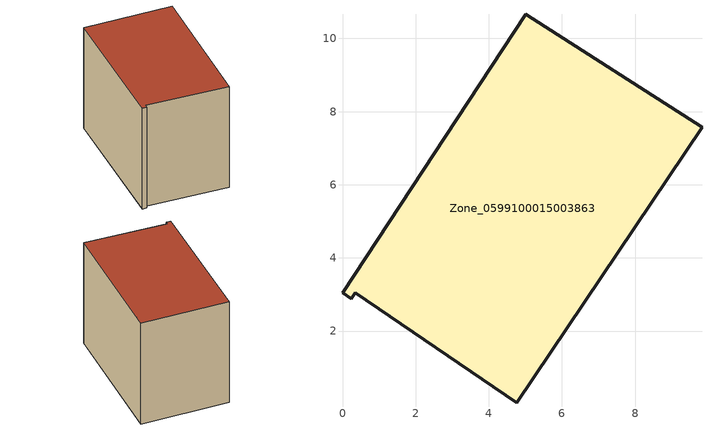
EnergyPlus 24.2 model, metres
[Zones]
Zone_0599100015003863
 floor ground (C_G): 5.01,10.66 9.83,7.57 4.76,0.04 0.35,3.05 0.25,2.89 0,3.04 z2.92
 wall outside (C_F): 9.83,7.57 5.01,10.66 0,3.04 0.25,2.89 0.35,3.05 4.76,0.04 9.83,7.57 z2.92:10.24
 roof outside (C_R): 5.01,10.66 0,3.04 0.25,2.89 0.35,3.05 4.76,0.04 9.83,7.57 z10.24
[BUILDING]
Pand.0599100015003863: North Axis=0; Terrain=City; Loads Convergence Tolerance Value=0.04; Temperature Convergence Tolerance Value=0.4; Solar Distribution=FullExterior; Maximum Number of Warmup Days=25; Minimum Number of Warmup Days=1
[Site:Location]
Rotterdam.The.Hague.AP_ZH_NLD Design_Conditions: Latitude=51.96; Longitude=4.45; Time Zone=1; Elevation=-4.5
[SITE:GROUNDTEMPERATURE:BUILDINGSURFACE]
18, 18, 18, 18, 18, 18, 18, 18, 18, 18, 18, 18
[MATERIAL] Thermal Absorptance=0.9; Solar Absorptance=0.7; Visible Absorptance=0.7
Name | Roughness | Thickness | Conductivity | Density | Specific Heat
G.TI.1975-1991 | MediumSmooth | 0.15 | 0.288461 | 540 | 1210
F.TI.1975-1991 | Rough | 0.3 | 0.230769 | 1920 | 840
R.TI.1975-1991 | MediumRough | 0.2 | 0.153846 | 1500 | 1000
[CONSTRUCTION]
C_G: G.TI.1975-1991
C_F: F.TI.1975-1991
C_R: R.TI.1975-1991
[ZONE]
Zone_0599100015003863: Type=1; Multiplier=1; Ceiling Height=Autocalculate; Volume=Autocalculate; Floor Area=autocalculate; Part of Total Floor Area=Yes
[ZONEINFILTRATION:DESIGNFLOWRATE]
Infil_Zone_0599100015003863: Zone or ZoneList or Space or SpaceList=Zone_0599100015003863; Schedule=AlwaysOn; Design Flow Rate Calculation Method=Flow/Area; Flow Rate per Floor Area=0.003; Constant Term Coefficient=1; Temperature Term Coefficient=0; Velocity Term Coefficient=0; Velocity Squared Term Coefficient=0
[HVACTEMPLATE:ZONE:IDEALLOADSAIRSYSTEM]
Zone_0599100015003863: Maximum Heating Supply Air Temperature=50; Minimum Cooling Supply Air Temperature=13; Maximum Heating Supply Air Humidity Ratio=0.0156; Minimum Cooling Supply Air Humidity Ratio=0.0077; Heating Limit=NoLimit; Cooling Limit=NoLimit; Dehumidification Control Type=ConstantSensibleHeatRatio; Cooling Sensible Heat Ratio=0.7; Dehumidification Setpoint=60; Humidification Control Type=None; Humidification Setpoint=30; Outdoor Air Method=None; Outdoor Air Flow Rate per Person=0.00944; Outdoor Air Flow Rate per Zone Floor Area=0; Outdoor Air Flow Rate per Zone=0; Demand Controlled Ventilation Type=None; Outdoor Air Economizer Type=NoEconomizer; Heat Recovery Type=None; Sensible Heat Recovery Effectiveness=0.7; Latent Heat Recovery Effectiveness=0.65
[ZONECONTROL:THERMOSTAT]
ThermostatControl_Zone_0599100015003863: Zone or ZoneList=Zone_0599100015003863; Control Type Schedule=DualSetpointControlType; Control 1=Thermostat_Zone_0599100015003863; Temperature Difference Between Cutout And Setpoint=0
[THERMOSTATSETPOINT:DUALSETPOINT]
Thermostat_Zone_0599100015003863: Heating Setpoint Temperature Schedule=HeatingSetpoint_Zone_0599100015003863; Cooling Setpoint Temperature Schedule=CoolingSetpoint_Zone_0599100015003863
[SCHEDULE:COMPACT]
HeatingSetpoint_Zone_0599100015003863: Through: 12/31, For: AllDays, Until: 24:00, 21
CoolingSetpoint_Zone_0599100015003863: Through: 12/31, For: AllDays, Until: 24:00, 24
DualSetpointControlType: Through: 12/31, For: AllDays, Until: 24:00, 4
AlwaysOn: Through: 12/31, For: AllDays, Until: 24:00, 1
